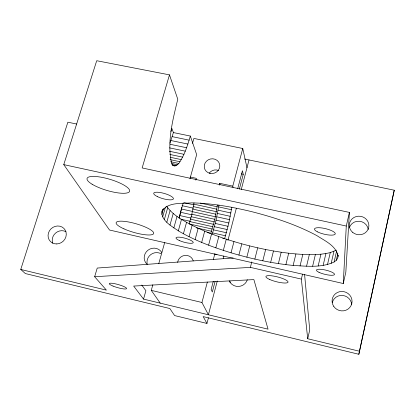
<?xml version="1.0" encoding="UTF-8"?>
<svg xmlns="http://www.w3.org/2000/svg" width="415" height="415" viewBox="0 0 415 415"><rect width="100%" height="100%" fill="white"/><g stroke="black" fill="none" stroke-linecap="round" stroke-linejoin="round"><path stroke-width="0.62" d="M343.272 283.528L346.281 226.045L349.399 212.413L142.153 167.945L169.47 74.861L96.711 60.715L63.76 164.625L109.519 230.029L343.272 283.528L345.835 272.162L349.399 212.413M207.054 232.499L210.794 233.339L214.825 219.317L217.424 205.015M212.215 229.054L189.178 223.898L191.839 214.218L193.981 202.925M212.293 234.055L216.065 220.157L218.975 205.02M76.718 124.044L67.863 122.202L20.75 269.454L25.351 273.558L169.849 308.537L174.611 315.571L206.955 323.441L203.158 316.598L358.84 354.286L394.25 190.21L244.632 159.033M222.731 238.267L224.562 238.677L225.464 235.772L228.831 222.99L231.871 207.184M394.25 190.21L358.84 354.286M179.15 218.254L181.754 207.334M162.571 209.191C158.872 219.488 171.442 225.968 178.32 230.844C194.76 240.596 212.838 247.195 231.046 252.808C251.314 258.825 272.079 263.349 293.14 265.429C306.716 266.202 321.412 267.981 334.111 261.995L336.612 251.101M334.111 261.995L336.275 260.314L337.815 253.607M338.329 255.303L337.623 258.374L336.275 260.314M327.497 264.531L330.262 252.611L336.399 250.141M331.17 263.401L333.94 251.391M323.15 265.382L325.905 253.544L330.262 252.611M359.317 351.199L307.707 338.739L309.735 330.003L304.594 274.486M318.17 265.948L320.925 254.193L325.905 253.544M312.625 266.228L315.379 254.551L320.925 254.193M307.707 338.739L301.363 279.098L302.53 274.18M306.561 266.233L309.32 254.628L315.379 254.551M300.045 265.968L302.81 254.426L309.32 254.628M293.14 265.429L295.911 253.954L302.81 254.426M285.899 264.635L288.684 253.212L295.911 253.954M278.392 263.592L281.188 252.221L288.684 253.212M270.668 262.311L273.485 250.982L281.188 252.221M262.799 260.807L265.631 249.514L273.485 250.982M254.846 259.09L257.694 247.822L265.631 249.514M233.183 257.948L97.235 268.059L94.651 276.727L250.385 267.379L251.77 261.922M246.858 257.17L249.731 245.924L257.694 247.822M238.905 255.075L241.805 243.838C224.774 239.071 207.982 233.23 192.135 225.335C182.885 220.266 172.681 215.224 166.68 206.193M206.955 323.441L208.429 317.807M231.046 252.808L233.972 241.577M213.279 281.349L211.142 289.463L212.314 291.984L215.079 281.474M237.671 188.763L242.422 170.726L243.252 174.295L239.362 189.095M223.332 250.39L226.284 239.154M217.278 280.986L208.418 314.767L201.944 302.488L207.365 282.029M223.187 258.467L223.846 255.962M227.944 240.321L236.317 208.418M241.234 189.65L249.026 159.951M215.826 247.838L218.809 236.597M213.279 259.717L214.923 253.518M233.043 187.398L232.784 186.133L242.759 148.508L193.898 138.423L192.508 143.377M219.219 185.163L219.711 183.331L232.784 186.133M208.589 245.172L211.598 233.915M201.669 242.412L204.714 231.129M195.128 239.579L198.209 228.26M189.022 236.69L192.135 225.335M183.404 233.775L186.548 222.367M178.32 230.844L181.5 219.385M195.854 180.146L196.357 178.326L190.226 177.013M173.828 227.934L177.044 216.412M179.052 217.896L183.191 203.008M189.93 178.813L196.663 154.619L190.335 136.053L173.413 132.567L171.851 128.448L170.913 131.565M166.804 222.248L170.083 210.597M160.232 303.132L151.273 290.36L152.834 284.789M158.743 263.733L164.651 242.676M169.974 225.06L173.221 213.476M162.675 216.931L165.492 206.986M164.356 219.535L167.67 207.801M143.543 299.106L133.661 286.06L253.876 279.596L268.043 329.162L143.543 299.106L145.898 290.749L141.78 285.058M161.783 214.477L163.474 208.527M169.47 74.861L177.781 99.237C172.785 119.888 166.846 141.961 171.582 163.152C173.019 168.303 178.569 165.144 179.954 161.715C184.929 153.872 187.71 144.892 190.335 136.053M169.968 143.139L173.413 132.567M161.72 212.19C166.482 201.638 182.003 203.801 191.491 202.873C211.66 203.246 231.632 206.82 251.2 211.531C273.843 217.289 296.284 224.588 316.93 235.663C324.914 240.871 336.243 245.799 338.126 256.18M172.189 136.639L189.131 140.146M170.913 140.524L187.876 144.052M170.217 144.316L186.589 147.73M169.496 147.859L185.272 151.159M169.382 151.247L183.933 154.302M169.906 154.453L182.6 157.124M170.217 157.269L181.267 159.604M241.369 173.895L243.252 174.295M170.103 159.63L179.954 161.715M170.638 161.726L178.673 163.427M171.851 163.546L177.438 164.729M171.898 164.677L176.256 165.601M172.64 165.497L175.146 166.026M63.76 164.625L346.281 226.045M218.679 206.924L231.471 209.725M200.383 203.08L217.19 206.763M193.81 204.133L216.822 209.191M183.954 202.665L194.033 204.88M218.124 210.177L230.901 212.983M193.4 206.613L216.397 211.676M182.092 205.679L193.421 208.174M217.496 213.486L230.268 216.303M192.928 209.134L215.919 214.213M181.412 208.994L192.742 211.5M216.812 216.822L229.578 219.649M192.41 211.676L215.395 216.765M191.839 214.218L214.825 219.317M180.67 212.304L191.995 214.814M216.065 220.157L228.831 222.99M191.227 216.734L214.218 221.843M179.866 215.577L191.191 218.098M215.271 223.462L228.043 226.305M190.573 219.198L213.575 224.323M180.893 219.213L190.34 221.32M214.436 226.704L227.213 229.557M189.888 221.594L212.905 226.735M213.564 229.858L226.351 232.722M196.549 227.908L211.51 231.264M212.662 232.898L225.464 235.772M215.759 254.198L217.009 254.483L215.816 254.68L215.328 254.271M250.385 267.379L301.363 279.098M151.273 290.36L201.944 302.488M20.75 269.454L106.411 290.137L94.651 276.727M241.805 243.838L249.731 245.924M219.711 183.331L220.012 184.602M242.759 148.508L246.982 167.759M52.752 243.195A9.265 8.575 -39.9 0 1 55.563 233.085A9.265 8.575 -39.9 0 1 65.995 231.71M177.63 262.384A8.067 7.761 -29.3 0 1 185.038 255.386A8.067 7.761 -29.3 0 1 193.271 260.9M230.133 282.584A9.535 9.301 -16.4 0 1 230.035 281.375M349.368 227.716A9.659 9.146 8.9 0 1 359.406 221.252A9.659 9.146 8.9 0 1 368.23 229.417M332.265 302.722A9.877 9.545 19.7 0 1 342.691 295.459A9.877 9.545 19.7 0 1 351.697 304.714M147.258 264.314A9.395 8.974 -34 0 1 150.681 254.654A9.395 8.974 -34 0 1 160.937 253.669M247.35 279.772A9.685 9.431 -16.7 0 1 229.262 280.867M146.832 264.085A9.535 9.094 -33.8 0 1 147.942 250.229A9.535 9.094 -33.8 0 1 161.762 252.476M209.186 173.216A7.61 7.154 -17.1 0 1 218.555 170.446M56.803 243.942A9.405 8.689 -39.7 0 0 65.238 230.18A9.405 8.689 -39.7 0 0 49.458 230.771A9.405 8.689 -39.7 0 0 56.803 243.942M210.073 173.371A7.838 7.335 -17.2 0 0 219.53 163.915A7.838 7.335 -17.2 0 0 206.457 161.191A7.838 7.335 -17.2 0 0 210.073 173.371M352.563 232.291A9.81 9.275 8.4 0 0 368.691 227.524A9.81 9.275 8.4 0 0 356.049 216.604A9.81 9.275 8.4 0 0 352.563 232.291M333.665 306.275A10.027 9.69 18.7 0 0 350.955 305.798A10.027 9.69 18.7 0 0 341.571 291.455A10.027 9.69 18.7 0 0 333.665 306.275M113.067 286.091A9.026 1.567 16 0 0 126.617 288.622A9.026 1.567 16 0 0 114.177 283.585A9.026 1.567 16 0 0 113.067 286.091M269.439 279.373A11.423 2.469 14.3 0 0 287.792 282.511A11.423 2.469 14.3 0 0 273.713 276.11A11.423 2.469 14.3 0 0 269.439 279.373M317.465 231.85A10.681 2.853 13.4 0 0 334.91 234.413A10.681 2.853 13.4 0 0 322.227 228.011A10.681 2.853 13.4 0 0 317.465 231.85M157.664 196.726A10.235 2.698 15.9 0 0 173.377 198.951A10.235 2.698 15.9 0 0 159.676 192.441A10.235 2.698 15.9 0 0 157.664 196.726M179.322 240.529A8.938 2.059 15.4 0 0 193.172 242.744A8.938 2.059 15.4 0 0 181.355 237.401A8.938 2.059 15.4 0 0 179.322 240.529M319.047 272.349A9.301 2.153 13.6 0 0 334.22 274.839A9.301 2.153 13.6 0 0 323.176 269.594A9.301 2.153 13.6 0 0 319.047 272.349M92.14 184.25A22.239 5.758 16.7 0 0 128.51 192.441A22.239 5.758 16.7 0 0 104.398 177.869A22.239 5.758 16.7 0 0 92.14 184.25M123.945 228.852A19.536 4.461 16.1 0 0 153.643 233.629A19.536 4.461 16.1 0 0 127.182 221.745A19.536 4.461 16.1 0 0 123.945 228.852"/></g></svg>
